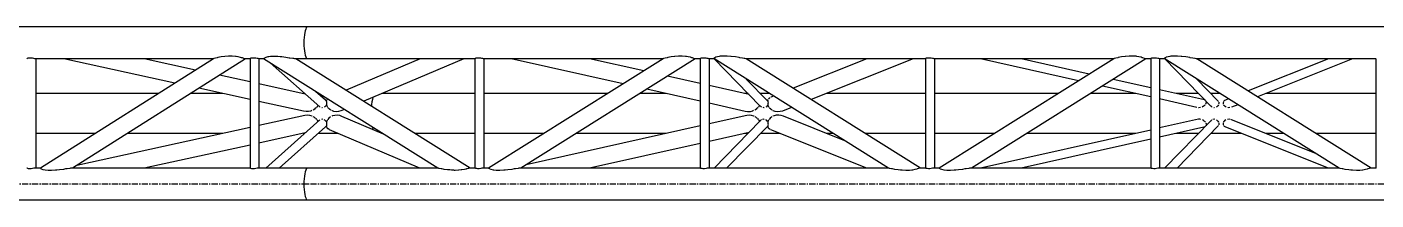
# Model space of a CAD drawing. Header units: millimetres. Extents: x 5143 to 30813, y 232 to 21408.
# Drawn here: x 7217 to 8935, y 12350 to 12571 of the extents above; entities that cross this region are included whole.
import ezdxf

# ---------------------------------------------------------------- set-up
doc = ezdxf.new("R2010")
doc.units = ezdxf.units.MM
doc.header["$LTSCALE"] = 0.25
doc.linetypes.add('CENTER', pattern=[50.8, 31.75, -6.35, 6.35, -6.35])
doc.linetypes.add('XKITLINE00', pattern=[0])

msp = doc.modelspace()

# ---------------------------------------------------------------- linework, layer by layer
at = {"color": 8, "linetype": 'XKITLINE00'}
for p, q in [((7574.6, 12570.6), (6252.7, 12570.6)), ((7570.3, 12557.2), (7570, 12553.8)), ((7570.6, 12560.4), (7570.3, 12557.2)), ((7571.1, 12563.3), (7570.6, 12560.4)), ((7571.6, 12565.8), (7571.1, 12563.3)), ((7572.3, 12567.9), (7571.6, 12565.8)), ((7572.3, 12567.9), (7571.6, 12565.8)), ((7573, 12569.4), (7572.3, 12567.9)), ((7573, 12569.4), (7572.3, 12567.9)), ((7573.8, 12570.3), (7573, 12569.4)), ((7573.8, 12570.3), (7573, 12569.4)), ((7574.6, 12570.6), (7573.8, 12570.3)), ((7574.6, 12570.6), (7573.8, 12570.3)), ((9008.6, 12570.6), (7574.6, 12570.6)), ((7570, 12553.8), (7570, 12550.3)), ((7570, 12550.3), (7570, 12546.7)), ((7570, 12546.7), (7570.3, 12543.3)), ((7570.3, 12543.3), (7570.6, 12540.1)), ((7570.6, 12540.1), (7571.1, 12537.2)), ((7571.1, 12537.2), (7571.6, 12534.7)), ((7217.6, 12530.3), (7217.3, 12530.1)), ((7217.8, 12530.3), (7217.6, 12530.3)), ((7218.4, 12530.6), (7217.8, 12530.3)), ((7219.6, 12530.8), (7218.4, 12530.6)), ((7221.2, 12530.9), (7219.6, 12530.8)), ((7223, 12530.9), (7221.2, 12530.9)), ((7224.7, 12530.7), (7223, 12530.9)), ((7226.3, 12530.3), (7224.7, 12530.7)), ((7226.4, 12530.3), (7226.3, 12530.3)), ((7227.6, 12530.1), (7226.4, 12530.3)), ((7228.4, 12530), (7227.6, 12530.1)), ((7454.7, 12530), (7228.3, 12530)), ((7228.5, 12530), (7228.4, 12529.9)), ((7228.4, 12529.9), (7228.4, 12530)), ((7228.7, 12530), (7228.7, 12390.6)), ((7454.8, 12530), (7234.6, 12390.6)), ((7405.8, 12499), (7264.5, 12530)), ((7495.5, 12530), (7275.4, 12390.6)), ((7432.1, 12515.7), (7366.8, 12530)), ((7455.3, 12530.3), (7454.8, 12530)), ((7455.5, 12530.3), (7455.3, 12530.3)), ((7457.4, 12530.9), (7455.5, 12530.3)), ((7459.6, 12531.3), (7457.4, 12530.9)), ((7460.6, 12531.6), (7459.6, 12531.3)), ((7464.8, 12532.3), (7460.6, 12531.6)), ((7469.2, 12532.9), (7464.8, 12532.3)), ((7469.3, 12532.9), (7469.2, 12532.9)), ((7474.2, 12533.3), (7469.3, 12532.9)), ((7478.8, 12533.4), (7474.2, 12533.3)), ((7482.9, 12533.1), (7478.8, 12533.4)), ((7483.8, 12532.9), (7482.9, 12533.1)), ((7486.5, 12532.5), (7483.8, 12532.9)), ((7489.4, 12531.8), (7486.5, 12532.5)), ((7490.6, 12531.3), (7489.4, 12531.8)), ((7491.7, 12531.1), (7490.6, 12531.3)), ((7493.5, 12530.4), (7491.7, 12531.1)), ((7493.6, 12530.3), (7493.5, 12530.4)), ((7494.8, 12530.1), (7493.6, 12530.3)), ((7495.1, 12529.9), (7494.8, 12530.1)), ((7501.4, 12530), (7495, 12530)), ((7495.4, 12530), (7495.1, 12529.9)), ((7501.7, 12530.3), (7501.4, 12530.1)), ((7501.4, 12530.1), (7501.4, 12390.5)), ((7502, 12530.3), (7501.7, 12530.3)), ((7502.5, 12530.6), (7502, 12530.3)), ((7503.8, 12530.8), (7502.5, 12530.6)), ((7505.4, 12530.9), (7503.8, 12530.8)), ((7507.1, 12530.9), (7505.4, 12530.9)), ((7508.9, 12530.7), (7507.1, 12530.9)), ((7510.5, 12530.3), (7508.9, 12530.7)), ((7511.8, 12530.2), (7510.5, 12530.3)), ((7510.5, 12530.3), (7510.5, 12530.3)), ((7512.6, 12530), (7511.8, 12530.2)), ((7518.9, 12530), (7512.5, 12530)), ((7512.7, 12530), (7512.6, 12529.9)), ((7512.6, 12529.9), (7512.6, 12530)), ((7512.8, 12530), (7512.8, 12390.6)), ((7519, 12530.2), (7518.7, 12530.1)), ((7740.7, 12390.5), (7518.7, 12530.1)), ((7520, 12531), (7519, 12530.5)), ((7519, 12530.5), (7519, 12530.2)), ((7521.6, 12531.8), (7520, 12531)), ((7524.2, 12532.3), (7521.6, 12531.8)), ((7525.3, 12532.4), (7524.2, 12532.3)), ((7527.5, 12532.8), (7525.3, 12532.4)), ((7590.1, 12468.6), (7527.2, 12524.8)), ((7531.7, 12533), (7527.5, 12532.8)), ((7536.7, 12532.8), (7531.7, 12533)), ((7539.6, 12532.4), (7536.7, 12532.8)), ((7542, 12532.3), (7539.6, 12532.4)), ((7547.1, 12531.7), (7542, 12532.3)), ((7551.3, 12531), (7547.1, 12531.7)), ((7552, 12530.9), (7551.3, 12531)), ((7555.8, 12530.4), (7552, 12530.9)), ((7557.2, 12530.2), (7555.8, 12530.4)), ((7558.4, 12530.1), (7557.2, 12530.2)), ((7559.8, 12529.9), (7558.4, 12530.1)), ((7574.6, 12530), (7559.4, 12530)), ((7559.8, 12529.9), (7559.8, 12530)), ((7559.8, 12529.9), (7559.8, 12529.9)), ((7781.6, 12390.6), (7559.9, 12530)), ((7571.6, 12534.7), (7572.3, 12532.7)), ((7571.6, 12534.7), (7572.3, 12532.7)), ((7572.3, 12532.7), (7573, 12531.2)), ((7572.3, 12532.7), (7573, 12531.2)), ((7573, 12531.2), (7573.8, 12530.3)), ((7573, 12531.2), (7573.8, 12530.3)), ((7574.6, 12530), (7573.8, 12530.3)), ((7574.6, 12530), (7573.8, 12530.3)), ((7787.6, 12530), (7574.6, 12530)), ((7717.9, 12530), (7623.7, 12489.9)), ((7773.4, 12530), (7646.1, 12475.8)), ((7787.9, 12530.3), (7787.6, 12530.1)), ((7787.6, 12530.1), (7787.6, 12390.5)), ((7788.3, 12530.3), (7787.9, 12530.3)), ((7788.7, 12530.6), (7788.3, 12530.3)), ((7790, 12530.8), (7788.7, 12530.6)), ((7791.6, 12531), (7790, 12530.8)), ((7793.3, 12530.9), (7791.6, 12531)), ((7795.1, 12530.7), (7793.3, 12530.9)), ((7796.7, 12530.4), (7795.1, 12530.7)), ((7796.8, 12530.3), (7796.7, 12530.4)), ((7798, 12530.2), (7796.8, 12530.3)), ((7798.8, 12530), (7798, 12530.2)), ((8027.3, 12530), (7798.8, 12530)), ((7798.9, 12530), (7798.8, 12529.9)), ((7798.8, 12529.9), (7798.8, 12530)), ((7799, 12530), (7799, 12390.6)), ((8027.3, 12530), (7805.2, 12390.6)), ((7976.3, 12498), (7833.8, 12530)), ((8068.3, 12530), (7846.2, 12390.6)), ((8002.6, 12514.5), (7933.7, 12530)), ((8027.9, 12530.3), (8027.3, 12530)), ((8028.2, 12530.3), (8027.9, 12530.3)), ((8030, 12530.9), (8028.2, 12530.3)), ((8032.4, 12531.3), (8030, 12530.9)), ((8033.1, 12531.5), (8032.4, 12531.3)), ((8037.4, 12532.3), (8033.1, 12531.5)), ((8042, 12532.9), (8037.4, 12532.3)), ((8042.3, 12532.9), (8042, 12532.9)), ((8047, 12533.4), (8042.3, 12532.9)), ((8051.6, 12533.5), (8047, 12533.4)), ((8055.8, 12533.1), (8051.6, 12533.5)), ((8056.9, 12532.9), (8055.8, 12533.1)), ((8059.4, 12532.6), (8056.9, 12532.9)), ((8062.3, 12531.9), (8059.4, 12532.6)), ((8063.7, 12531.3), (8062.3, 12531.9)), ((8064.6, 12531.1), (8063.7, 12531.3)), ((8066.4, 12530.5), (8064.6, 12531.1)), ((8066.6, 12530.3), (8066.4, 12530.5)), ((8067.7, 12530.1), (8066.6, 12530.3)), ((8068, 12529.9), (8067.7, 12530.1)), ((8074.4, 12530), (8067.9, 12530)), ((8068.3, 12530), (8068, 12529.9)), ((8074.7, 12530.3), (8074.4, 12530.1)), ((8074.4, 12530.1), (8074.4, 12390.5)), ((8075.1, 12530.3), (8074.7, 12530.3)), ((8075.5, 12530.6), (8075.1, 12530.3)), ((8076.8, 12530.8), (8075.5, 12530.6)), ((8078.4, 12531), (8076.8, 12530.8)), ((8080.1, 12530.9), (8078.4, 12531)), ((8081.9, 12530.7), (8080.1, 12530.9)), ((8083.5, 12530.4), (8081.9, 12530.7)), ((8083.6, 12530.3), (8083.5, 12530.4)), ((8084.8, 12530.2), (8083.6, 12530.3)), ((8085.6, 12530), (8084.8, 12530.2)), ((8092, 12530), (8085.6, 12530)), ((8085.7, 12530), (8085.6, 12529.9)), ((8085.6, 12529.9), (8085.6, 12530)), ((8085.8, 12530), (8085.8, 12390.6)), ((8092, 12530.3), (8091.7, 12530.2)), ((8314.2, 12390.5), (8091.7, 12530.2)), ((8092.8, 12531.2), (8091.9, 12530.6)), ((8091.9, 12530.6), (8092, 12530.3)), ((8092.3, 12529.8), (8150.9, 12469.7)), ((8093.3, 12531.3), (8092.8, 12531.2)), ((8094.3, 12532), (8093.3, 12531.3)), ((8096.7, 12532.7), (8094.3, 12532)), ((8098.6, 12532.9), (8096.7, 12532.7)), ((8099.9, 12533.2), (8098.6, 12532.9)), ((8104, 12533.5), (8099.9, 12533.2)), ((8108.8, 12533.4), (8104, 12533.5)), ((8113.3, 12532.9), (8108.8, 12533.4)), ((8114.1, 12532.9), (8113.3, 12532.9)), ((8119.3, 12532.3), (8114.1, 12532.9)), ((8124.2, 12531.5), (8119.3, 12532.3)), ((8124.8, 12531.3), (8124.2, 12531.5)), ((8128.2, 12530.8), (8124.8, 12531.3)), ((8130.5, 12530.3), (8128.2, 12530.8)), ((8131.3, 12530.3), (8130.5, 12530.3)), ((8132.9, 12530), (8131.3, 12530.3)), ((8361.2, 12530), (8132.9, 12530)), ((8133, 12529.9), (8132.9, 12530)), ((8132.9, 12530), (8133, 12529.9)), ((8355.1, 12390.6), (8133, 12530)), ((8286.8, 12530), (8192.9, 12492.4)), ((8345.6, 12530), (8215.8, 12478)), ((8361.5, 12530.3), (8361.2, 12530.1)), ((8361.2, 12530.1), (8361.2, 12390.5)), ((8361.9, 12530.3), (8361.5, 12530.3)), ((8362.3, 12530.6), (8361.9, 12530.3)), ((8363.6, 12530.8), (8362.3, 12530.6)), ((8365.2, 12531), (8363.6, 12530.8)), ((8366.9, 12530.9), (8365.2, 12531)), ((8368.7, 12530.7), (8366.9, 12530.9)), ((8370.3, 12530.4), (8368.7, 12530.7)), ((8370.4, 12530.3), (8370.3, 12530.4)), ((8371.5, 12530.2), (8370.4, 12530.3)), ((8372.4, 12530), (8371.5, 12530.2)), ((8600.9, 12530), (8372.4, 12530)), ((8372.5, 12530), (8372.4, 12529.9)), ((8372.4, 12529.9), (8372.4, 12530)), ((8372.6, 12530), (8372.6, 12390.6)), ((8600.9, 12530), (8378.8, 12390.6)), ((8641.9, 12530), (8419.8, 12390.6)), ((8556.2, 12502), (8431.5, 12530)), ((8569.8, 12510.5), (8483.1, 12530)), ((8601.5, 12530.3), (8600.9, 12530)), ((8601.8, 12530.3), (8601.5, 12530.3)), ((8603.6, 12530.9), (8601.8, 12530.3)), ((8606, 12531.3), (8603.6, 12530.9)), ((8606.8, 12531.5), (8606, 12531.3)), ((8611, 12532.3), (8606.8, 12531.5)), ((8615.6, 12532.9), (8611, 12532.3)), ((8615.9, 12532.9), (8615.6, 12532.9)), ((8620.6, 12533.4), (8615.9, 12532.9)), ((8625.3, 12533.5), (8620.6, 12533.4)), ((8629.4, 12533.2), (8625.3, 12533.5)), ((8630.5, 12532.9), (8629.4, 12533.2)), ((8633, 12532.6), (8630.5, 12532.9)), ((8636, 12531.9), (8633, 12532.6)), ((8637.3, 12531.3), (8636, 12531.9)), ((8638.2, 12531.1), (8637.3, 12531.3)), ((8640, 12530.5), (8638.2, 12531.1)), ((8640.2, 12530.3), (8640, 12530.5)), ((8641.3, 12530.1), (8640.2, 12530.3)), ((8641.6, 12529.9), (8641.3, 12530.1)), ((8648, 12530), (8641.5, 12530)), ((8641.9, 12530), (8641.6, 12529.9)), ((8648.3, 12530.3), (8648, 12530.1)), ((8648, 12530.1), (8648, 12390.5)), ((8648.7, 12530.3), (8648.3, 12530.3)), ((8649.1, 12530.6), (8648.7, 12530.3)), ((8650.4, 12530.8), (8649.1, 12530.6)), ((8652, 12531), (8650.4, 12530.8)), ((8653.7, 12530.9), (8652, 12531)), ((8655.5, 12530.7), (8653.7, 12530.9)), ((8657.1, 12530.4), (8655.5, 12530.7)), ((8657.2, 12530.3), (8657.1, 12530.4)), ((8658.3, 12530.2), (8657.2, 12530.3)), ((8659.2, 12530), (8658.3, 12530.2)), ((8665.5, 12530), (8659.2, 12530)), ((8659.3, 12530), (8659.2, 12529.9)), ((8659.2, 12529.9), (8659.2, 12530)), ((8659.4, 12530), (8659.4, 12390.6)), ((8665.6, 12530.3), (8665.3, 12530.2)), ((8887.8, 12390.5), (8665.3, 12530.2)), ((8666.4, 12531.2), (8665.5, 12530.6)), ((8665.5, 12530.6), (8665.6, 12530.3)), ((8665.9, 12529.8), (8724.5, 12469.7)), ((8666.9, 12531.4), (8666.4, 12531.2)), ((8667.9, 12532), (8666.9, 12531.4)), ((8670.3, 12532.7), (8667.9, 12532)), ((8672.2, 12533), (8670.3, 12532.7)), ((8673.5, 12533.2), (8672.2, 12533)), ((8677.5, 12533.5), (8673.5, 12533.2)), ((8682.3, 12533.4), (8677.5, 12533.5)), ((8686.9, 12533), (8682.3, 12533.4)), ((8687.6, 12532.9), (8686.9, 12533)), ((8692.8, 12532.3), (8687.6, 12532.9)), ((8697.8, 12531.5), (8692.8, 12532.3)), ((8698.3, 12531.4), (8697.8, 12531.5)), ((8701.8, 12530.8), (8698.3, 12531.4)), ((8704.1, 12530.3), (8701.8, 12530.8)), ((8704.8, 12530.3), (8704.1, 12530.3)), ((8706.4, 12530), (8704.8, 12530.3)), ((8706.6, 12529.9), (8706.4, 12530)), ((8934.8, 12530), (8706.5, 12530)), ((8706.5, 12530), (8706.6, 12529.9)), ((8928.7, 12390.6), (8706.6, 12530)), ((8874.5, 12530), (8772, 12489)), ((8905.1, 12530), (8783.9, 12481.5)), ((8935.1, 12530.3), (8934.8, 12530.1)), ((8934.8, 12530.1), (8934.8, 12390.5)), ((7501.4, 12500.5), (7462.4, 12509)), ((8074.4, 12498.4), (8032.9, 12507.7)), ((8133.1, 12504.1), (8160.4, 12476.2)), ((8648, 12492.9), (8600.1, 12503.7)), ((8706.7, 12504.1), (8734.1, 12476.1)), ((7384.8, 12485.7), (7228.7, 12485.7)), ((7466.7, 12485.7), (7425.6, 12485.7)), ((7501.4, 12478.1), (7436.1, 12492.4)), ((7571.6, 12485.1), (7512.8, 12498)), ((7571, 12485.7), (7569, 12485.7)), ((7597.5, 12477.2), (7584.8, 12488.5)), ((7589.4, 12485.7), (7588, 12485.7)), ((7787.6, 12485.7), (7669.4, 12485.7)), ((7956.7, 12485.7), (7799, 12485.7)), ((8031.1, 12485.7), (7997.7, 12485.7)), ((8074.4, 12475.9), (8006.5, 12491.2)), ((8136.7, 12484.4), (8085.8, 12495.8)), ((8135.4, 12485.7), (8131, 12485.7)), ((8162.5, 12485.7), (8151.2, 12485.7)), ((8361.2, 12485.7), (8234.9, 12485.7)), ((8530.3, 12485.7), (8372.6, 12485.7)), ((8628.8, 12485.7), (8571.3, 12485.7)), ((8648, 12481.4), (8586.5, 12495.2)), ((8716.6, 12477.6), (8659.4, 12490.4)), ((8709, 12485.7), (8680.4, 12485.7)), ((8736.1, 12485.7), (8724.8, 12485.7)), ((8934.8, 12485.7), (8794.4, 12485.7)), ((7569.6, 12463.1), (7512.8, 12475.6)), ((7587.6, 12470), (7586.5, 12468.5)), ((7588, 12470.5), (7587.6, 12470)), ((7587.6, 12470), (7587.6, 12470)), ((7590.4, 12468.4), (7590.1, 12468.6)), ((7596.6, 12468.8), (7595.9, 12468.4)), ((7597.8, 12470), (7596.6, 12468.8)), ((7597.5, 12477.2), (7597.9, 12476.8)), ((7597.9, 12470.1), (7597.8, 12470)), ((7597.9, 12476.8), (7598.5, 12476.2)), ((7598.6, 12471.3), (7597.9, 12470.1)), ((7598.8, 12476.8), (7598.5, 12476.2)), ((7598.5, 12476.2), (7598.7, 12475.4)), ((7598.7, 12471.7), (7598.6, 12471.3)), ((7598.6, 12471.3), (7599.2, 12470)), ((7598.7, 12475.4), (7598.9, 12475)), ((7598.9, 12473.3), (7598.7, 12471.7)), ((7599, 12477.6), (7598.8, 12476.8)), ((7598.9, 12475), (7598.9, 12473.5)), ((7598.9, 12473.5), (7598.9, 12473.3)), ((7599.2, 12478), (7599, 12477.6)), ((7599.2, 12470), (7599.6, 12469.1)), ((7600, 12479), (7599.6, 12478.5)), ((7599.6, 12469.1), (7600, 12468.5)), ((7656.1, 12471.8), (7655.9, 12469.6)), ((7656.1, 12471.8), (7655.9, 12469.6)), ((7656.6, 12475.2), (7656.1, 12471.8)), ((7656.6, 12475.2), (7656.1, 12471.8)), ((7657.2, 12478.2), (7656.6, 12475.2)), ((7657.2, 12478.2), (7656.6, 12475.2)), ((7657.9, 12480.8), (7657.2, 12478.2)), ((7657.9, 12480.8), (7657.2, 12478.2)), ((8131.9, 12463), (8085.8, 12473.4)), ((8149.7, 12470), (8148.6, 12468.4)), ((8150.1, 12470.6), (8149.7, 12470)), ((8150.9, 12469.9), (8150.9, 12469.7)), ((8152.1, 12468.6), (8150.9, 12469.7)), ((8152.4, 12468.4), (8152.1, 12468.6)), ((8158.7, 12468.8), (8157.9, 12468.4)), ((8159.8, 12470), (8158.7, 12468.8)), ((8159.9, 12470.1), (8159.8, 12470)), ((8160.4, 12470.9), (8159.9, 12470.1)), ((8160.4, 12476.8), (8160.3, 12476.3)), ((8160.6, 12477.5), (8160.4, 12476.8)), ((8160.4, 12476.2), (8160.6, 12475.5)), ((8160.7, 12471.7), (8160.4, 12470.9)), ((8160.5, 12471), (8161, 12470)), ((8160.9, 12478), (8160.6, 12477.5)), ((8160.6, 12475.5), (8160.8, 12475.1)), ((8160.8, 12473.3), (8160.7, 12471.7)), ((8160.8, 12475.1), (8160.9, 12473.6)), ((8160.9, 12473.6), (8160.8, 12473.3)), ((8161, 12470), (8161.4, 12469)), ((8161.8, 12479.2), (8161.3, 12478.5)), ((8161.4, 12469), (8161.8, 12468.4)), ((8162.3, 12479.6), (8161.8, 12479.2)), ((8163.4, 12480.5), (8162.3, 12479.6)), ((8163.6, 12480.6), (8163.4, 12480.5)), ((8165.6, 12481.5), (8164.5, 12481)), ((8167.8, 12482.4), (8165.6, 12481.5)), ((8706.9, 12468.1), (8659.4, 12478.8)), ((8715.4, 12469.5), (8713.5, 12468.4)), ((8715.9, 12470), (8715.4, 12469.5)), ((8717, 12470.9), (8715.9, 12470)), ((8717.6, 12476.9), (8716.6, 12477.6)), ((8717.4, 12471.5), (8717, 12470.9)), ((8718.1, 12472.5), (8717.8, 12472.1)), ((8718, 12476.5), (8718.6, 12475.6)), ((8718.3, 12473.5), (8718.1, 12472.5)), ((8718.6, 12474.1), (8718.3, 12473.5)), ((8718.6, 12475.6), (8718.6, 12475.5)), ((8718.6, 12474.9), (8718.6, 12474.1)), ((8724.5, 12469.9), (8724.5, 12469.7)), ((8725.7, 12468.6), (8724.5, 12469.7)), ((8726, 12468.4), (8725.7, 12468.6)), ((8732.2, 12468.9), (8731.5, 12468.4)), ((8733.4, 12470), (8732.2, 12468.9)), ((8733.5, 12470.1), (8733.4, 12470)), ((8734.3, 12471.5), (8733.5, 12470.1)), ((8734.1, 12476.1), (8734.4, 12475.5)), ((8734.8, 12473.2), (8734.5, 12472.1)), ((8734.7, 12474.9), (8734.7, 12474.8)), ((8734.7, 12474.8), (8734.8, 12473.5)), ((8734.8, 12473.5), (8734.8, 12473.2)), ((8740.5, 12474.9), (8740.2, 12473.8)), ((8740.2, 12473.8), (8740.3, 12473.5)), ((8740.3, 12473.5), (8740.4, 12472.1)), ((8740.4, 12472.1), (8740.4, 12472.1)), ((8741.6, 12476.5), (8740.7, 12475.5)), ((8740.8, 12471.5), (8741.3, 12470.6)), ((8742, 12470), (8741.3, 12470.6)), ((8742, 12476.8), (8741.6, 12476.5)), ((8743.1, 12477.4), (8742, 12476.8)), ((8742, 12470), (8742.6, 12469.2)), ((8744.1, 12468.4), (8742.6, 12469.2)), ((8746.9, 12478.9), (8743.1, 12477.4)), ((8758.8, 12471.4), (8751, 12468.3)), ((7571.4, 12457.8), (7512.8, 12445)), ((7590.2, 12452), (7521.4, 12390.6)), ((7572.7, 12462.7), (7569.6, 12463.1)), ((7574.5, 12458), (7571.4, 12457.8)), ((7575.8, 12462.7), (7572.7, 12462.7)), ((7577.6, 12457.7), (7574.5, 12458)), ((7578.8, 12463.3), (7575.8, 12462.7)), ((7580.5, 12456.8), (7577.6, 12457.7)), ((7580.2, 12463.9), (7578.8, 12463.3)), ((7580.7, 12456.7), (7580.5, 12456.8)), ((7583.9, 12466), (7581.8, 12464.6)), ((7583, 12455.4), (7582, 12456)), ((7584.3, 12454.4), (7583, 12455.4)), ((7584.1, 12466.2), (7583.9, 12466)), ((7585.9, 12467.8), (7584.1, 12466.2)), ((7585.2, 12453.7), (7584.3, 12454.4)), ((7585.2, 12453.7), (7586.1, 12452.8)), ((7586.7, 12452.1), (7587.1, 12451.7)), ((7587.1, 12451.7), (7587.7, 12450.6)), ((7590.4, 12452.1), (7590.2, 12452)), ((7593.4, 12452.9), (7592.4, 12452.8)), ((7593.3, 12467.7), (7592.7, 12467.8)), ((7593.7, 12467.8), (7593.3, 12467.7)), ((7594, 12452.8), (7593.4, 12452.9)), ((7596.7, 12451.8), (7596, 12452.1)), ((7597.8, 12450.6), (7596.7, 12451.8)), ((7599.9, 12452.1), (7599.1, 12450.6)), ((7601.8, 12454.4), (7600.3, 12452.8)), ((7600.5, 12467.8), (7601.1, 12467.1)), ((7602, 12466.2), (7601.1, 12467.1)), ((7601.9, 12454.5), (7601.8, 12454.4)), ((7603.9, 12456), (7601.9, 12454.5)), ((7603, 12465.3), (7602, 12466.2)), ((7604.2, 12464.6), (7603, 12465.3)), ((7608.1, 12463), (7605.4, 12463.9)), ((7606.6, 12457.2), (7605.4, 12456.7)), ((7609.5, 12457.9), (7606.6, 12457.2)), ((7611.1, 12462.6), (7608.1, 12463)), ((7612.5, 12458), (7609.5, 12457.9)), ((7614.2, 12462.8), (7611.1, 12462.6)), ((7615.6, 12457.6), (7612.5, 12458)), ((7617.2, 12463.5), (7614.2, 12462.8)), ((7618.5, 12456.6), (7615.6, 12457.6)), ((7621.7, 12465.4), (7617.2, 12463.5)), ((7671.3, 12434.1), (7618.5, 12456.6)), ((8133.7, 12457.9), (8085.8, 12447.1)), ((8134.9, 12462.6), (8131.9, 12463)), ((8136.8, 12458.1), (8133.7, 12457.9)), ((8138, 12462.6), (8134.9, 12462.6)), ((8139.8, 12457.7), (8136.8, 12458.1)), ((8141, 12463.2), (8138, 12462.6)), ((8142.7, 12456.8), (8139.8, 12457.7)), ((8142.5, 12463.9), (8141, 12463.2)), ((8143, 12456.7), (8142.7, 12456.8)), ((8146, 12465.9), (8144.1, 12464.6)), ((8145.2, 12455.5), (8144.3, 12456)), ((8146.4, 12454.5), (8145.2, 12455.5)), ((8146.2, 12466.1), (8146, 12465.9)), ((8148.1, 12467.8), (8146.2, 12466.1)), ((8147.4, 12453.7), (8146.4, 12454.5)), ((8147.4, 12453.7), (8148.2, 12452.8)), ((8148.8, 12452.1), (8149.2, 12451.7)), ((8149.2, 12451.7), (8149.8, 12450.7)), ((8152.2, 12452), (8151, 12450.9)), ((8152.4, 12452.1), (8152.2, 12452)), ((8155.4, 12452.9), (8153.7, 12452.7)), ((8155.4, 12467.7), (8154.7, 12467.8)), ((8155.8, 12467.8), (8155.4, 12467.7)), ((8156.1, 12452.8), (8155.4, 12452.9)), ((8158.7, 12451.8), (8158.1, 12452.1)), ((8159.8, 12450.7), (8158.7, 12451.8)), ((8161.6, 12452.1), (8160.9, 12450.7)), ((8163.7, 12454.5), (8162.1, 12452.8)), ((8162.3, 12467.8), (8162.9, 12467)), ((8163.9, 12466.2), (8162.9, 12467)), ((8165.7, 12456), (8163.7, 12454.5)), ((8163.7, 12454.5), (8163.7, 12454.5)), ((8164.9, 12465.2), (8163.9, 12466.2)), ((8166, 12464.6), (8164.9, 12465.2)), ((8168.5, 12457.3), (8167.1, 12456.7)), ((8167.3, 12463.8), (8167.2, 12463.9)), ((8170, 12462.9), (8167.3, 12463.8)), ((8171.4, 12458), (8168.5, 12457.3)), ((8173.1, 12462.5), (8170, 12462.9)), ((8174.4, 12458.1), (8171.4, 12458)), ((8176.2, 12462.7), (8173.1, 12462.5)), ((8177.5, 12457.6), (8174.4, 12458.1)), ((8179.2, 12463.4), (8176.2, 12462.7)), ((8180.4, 12456.7), (8177.5, 12457.6)), ((8190.7, 12468), (8179.2, 12463.4)), ((8258.5, 12425.5), (8180.4, 12456.7)), ((8708.8, 12452.9), (8659.4, 12441.8)), ((8709.1, 12467.7), (8708.8, 12467.8)), ((8711.1, 12452.9), (8708.8, 12452.9)), ((8711.4, 12467.8), (8709.1, 12467.7)), ((8711.5, 12452.8), (8711.1, 12452.9)), ((8715.2, 12451.4), (8713.8, 12452.1)), ((8716.1, 12450.7), (8715.2, 12451.4)), ((8725.8, 12452), (8724.6, 12450.9)), ((8726, 12452.1), (8725.8, 12452)), ((8729, 12452.9), (8727.3, 12452.7)), ((8728.9, 12467.7), (8728.3, 12467.8)), ((8729.3, 12467.8), (8728.9, 12467.7)), ((8729.7, 12452.8), (8729, 12452.9)), ((8732.3, 12451.8), (8731.7, 12452.1)), ((8733.4, 12450.7), (8732.3, 12451.8)), ((8742.1, 12451), (8741.8, 12450.7)), ((8743.8, 12452.1), (8742.1, 12451)), ((8748.1, 12452.9), (8745.8, 12452.8)), ((8746.6, 12467.7), (8746.5, 12467.8)), ((8748.9, 12467.8), (8746.6, 12467.7)), ((8748.8, 12452.8), (8748.1, 12452.9)), ((8748.9, 12467.8), (8748.9, 12467.8)), ((8857, 12409.8), (8750.2, 12452.5)), ((7304.6, 12434.9), (7228.7, 12434.9)), ((7501.4, 12442.5), (7281.1, 12394.2)), ((7466.8, 12434.9), (7345.4, 12434.9)), ((7571.7, 12435.5), (7512.8, 12422.6)), ((7597.6, 12443.4), (7538.4, 12390.6)), ((7571, 12434.9), (7568.9, 12434.9)), ((7587.7, 12450.6), (7588.1, 12450.1)), ((7613.6, 12434.9), (7588, 12434.9)), ((7598, 12443.8), (7597.6, 12443.4)), ((7598, 12450.5), (7597.8, 12450.6)), ((7598, 12450.5), (7598.6, 12449.5)), ((7598.4, 12444.3), (7598, 12443.8)), ((7598.6, 12444.4), (7598.4, 12444.3)), ((7598.4, 12444.3), (7598.5, 12443.9)), ((7598.5, 12443.9), (7598.6, 12443.8)), ((7598.9, 12450.4), (7598.6, 12449.4)), ((7598.6, 12449.5), (7598.7, 12448.9)), ((7598.7, 12445.1), (7598.6, 12444.4)), ((7598.6, 12443.8), (7599.2, 12442.6)), ((7598.7, 12448.9), (7598.8, 12448)), ((7598.9, 12445.5), (7598.7, 12445.1)), ((7598.8, 12447.9), (7598.9, 12447.3)), ((7599.1, 12450.6), (7598.9, 12450.4)), ((7598.9, 12447.3), (7598.9, 12447.1)), ((7598.9, 12447.1), (7598.9, 12445.7)), ((7598.9, 12445.6), (7598.9, 12445.5)), ((7599.4, 12442.1), (7600.6, 12441)), ((7600.6, 12441), (7600.9, 12440.6)), ((7602, 12440), (7600.9, 12440.6)), ((7602.8, 12439.5), (7602.7, 12439.5)), ((7717.7, 12390.6), (7602.8, 12439.5)), ((7657, 12443.1), (7657.2, 12442.3)), ((7657, 12443.1), (7657.2, 12442.3)), ((7657.2, 12442.3), (7657.8, 12439.9)), ((7657.2, 12442.3), (7657.8, 12439.9)), ((7670.1, 12434.9), (7669.6, 12434.9)), ((7787.6, 12434.9), (7711.1, 12434.9)), ((7875.7, 12434.9), (7799, 12434.9)), ((8074.4, 12444.6), (7853, 12394.9)), ((8031.2, 12434.9), (7916.8, 12434.9)), ((8136.7, 12436.2), (8085.8, 12424.8)), ((8151, 12450.9), (8092.1, 12390.6)), ((8160.4, 12444.3), (8107.9, 12390.6)), ((8135.4, 12434.9), (8130.8, 12434.9)), ((8149.8, 12450.7), (8150.3, 12450)), ((8151, 12450.9), (8150.9, 12450.7)), ((8176, 12434.9), (8151.2, 12434.9)), ((8160, 12450.5), (8159.8, 12450.7)), ((8160, 12450.5), (8160.4, 12449.9)), ((8160.2, 12444.1), (8160.2, 12444)), ((8160.2, 12444), (8160.3, 12443.9)), ((8160.3, 12443.9), (8160.9, 12442.6)), ((8160.4, 12449.9), (8160.7, 12448.8)), ((8160.7, 12445.1), (8160.4, 12444.3)), ((8160.7, 12450.5), (8160.5, 12449.7)), ((8160.9, 12450.7), (8160.7, 12450.5)), ((8160.7, 12448.8), (8160.8, 12448.1)), ((8160.8, 12445.5), (8160.7, 12445.1)), ((8160.8, 12447.9), (8160.8, 12447.2)), ((8160.8, 12447.2), (8160.9, 12447)), ((8160.9, 12447), (8160.8, 12445.7)), ((8160.8, 12445.6), (8160.8, 12445.5)), ((8161.1, 12442.1), (8162.2, 12441)), ((8162.2, 12441), (8162.5, 12440.7)), ((8163.6, 12440), (8162.5, 12440.7)), ((8164.3, 12439.5), (8164.3, 12439.6)), ((8286.7, 12390.6), (8164.3, 12439.5)), ((8243.5, 12434.9), (8235, 12434.9)), ((8361.2, 12434.9), (8284.5, 12434.9)), ((8449.3, 12434.9), (8372.6, 12434.9)), ((8648, 12439.2), (8431.5, 12390.6)), ((8628.7, 12434.9), (8490.4, 12434.9)), ((8715.5, 12442.7), (8659.4, 12430.1)), ((8724.6, 12450.9), (8665.7, 12390.6)), ((8709, 12434.9), (8680.5, 12434.9)), ((8734.1, 12444.5), (8681.5, 12390.6)), ((8717.2, 12443.2), (8715.5, 12442.7)), ((8716.9, 12450.1), (8716.1, 12450.7)), ((8716.9, 12450.1), (8717.7, 12449.1)), ((8718.1, 12448.5), (8718.6, 12447.1)), ((8718.7, 12445.1), (8718.5, 12444.6)), ((8718.6, 12447.1), (8718.7, 12446.9)), ((8718.7, 12446.9), (8718.9, 12445.7)), ((8724.6, 12450.9), (8724.5, 12450.7)), ((8763.8, 12434.9), (8724.8, 12434.9)), ((8733.6, 12450.5), (8733.4, 12450.7)), ((8733.6, 12450.5), (8734.4, 12449.1)), ((8734.4, 12445.1), (8734.1, 12444.5)), ((8734.6, 12448.5), (8734.9, 12447.4)), ((8734.8, 12445.8), (8734.7, 12445.7)), ((8734.9, 12447.4), (8734.8, 12447.1)), ((8734.8, 12447.1), (8734.8, 12445.8)), ((8740.3, 12448.5), (8740.1, 12448)), ((8740.1, 12448), (8740.2, 12447.1)), ((8740.2, 12447.1), (8740.1, 12446.4)), ((8740.1, 12446.4), (8740.4, 12445.7)), ((8740.8, 12449.6), (8740.6, 12449.1)), ((8740.6, 12445.1), (8740.6, 12445)), ((8741.8, 12443.9), (8740.6, 12445)), ((8741.8, 12450.7), (8740.8, 12449.6)), ((8741.8, 12443.9), (8741.8, 12443.8)), ((8743.5, 12443), (8741.8, 12443.8)), ((8874.5, 12390.6), (8743.5, 12443)), ((8817.1, 12434.9), (8794.4, 12434.9)), ((8934.8, 12434.9), (8858.1, 12434.9)), ((7501.4, 12420.1), (7366.7, 12390.6)), ((8074.4, 12422.2), (7933.5, 12390.6)), ((8648, 12427.6), (8483.2, 12390.6)), ((7217.6, 12390.4), (7217.3, 12390.5)), ((7217.8, 12390.4), (7217.6, 12390.4)), ((7218.4, 12390.2), (7217.8, 12390.4)), ((7219.6, 12389.9), (7218.4, 12390.2)), ((7221.2, 12389.9), (7219.6, 12389.9)), ((7223, 12389.9), (7221.2, 12389.9)), ((7224.7, 12390.1), (7223, 12389.9)), ((7226.3, 12390.4), (7224.7, 12390.1)), ((7227.6, 12390.5), (7226.3, 12390.4)), ((7228.4, 12390.6), (7227.6, 12390.5)), ((7234.6, 12390.6), (7228.2, 12390.6)), ((7228.5, 12390.6), (7228.4, 12390.6)), ((7228.4, 12390.6), (7228.4, 12390.6)), ((7234.6, 12390.6), (7234.5, 12390.4)), ((7234.6, 12390.4), (7234.5, 12390.4)), ((7234.6, 12390.4), (7234.9, 12389.9)), ((7235.9, 12389.6), (7234.9, 12389.9)), ((7235.9, 12389.6), (7236.1, 12389.3)), ((7237.9, 12388.6), (7236.1, 12389.3)), ((7240.7, 12388.1), (7237.9, 12388.6)), ((7240.8, 12388.1), (7240.7, 12388.1)), ((7244.3, 12387.7), (7240.8, 12388.1)), ((7248.7, 12387.6), (7244.3, 12387.7)), ((7253.8, 12387.9), (7248.7, 12387.6)), ((7255.3, 12388.1), (7253.8, 12387.9)), ((7259, 12388.4), (7255.3, 12388.1)), ((7264.1, 12389.1), (7259, 12388.4)), ((7266.7, 12389.6), (7264.1, 12389.1)), ((7268.6, 12389.8), (7266.7, 12389.6)), ((7272.2, 12390.3), (7268.6, 12389.8)), ((7272.7, 12390.4), (7272.2, 12390.3)), ((7274.4, 12390.5), (7272.7, 12390.4)), ((7275.2, 12390.6), (7274.4, 12390.5)), ((7501.4, 12390.6), (7274.9, 12390.6)), ((7275.3, 12390.6), (7275.2, 12390.6)), ((7501.7, 12390.4), (7501.4, 12390.5)), ((7502, 12390.4), (7501.7, 12390.4)), ((7502.5, 12390.2), (7502, 12390.4)), ((7503.8, 12389.9), (7502.5, 12390.2)), ((7505.4, 12389.9), (7503.8, 12389.9)), ((7507.1, 12389.9), (7505.4, 12389.9)), ((7508.9, 12390.1), (7507.1, 12389.9)), ((7510.5, 12390.4), (7508.9, 12390.1)), ((7511.8, 12390.5), (7510.5, 12390.4)), ((7512.6, 12390.6), (7511.8, 12390.5)), ((7574.7, 12390.6), (7512.4, 12390.6)), ((7512.7, 12390.6), (7512.6, 12390.6)), ((7512.6, 12390.6), (7512.6, 12390.6)), ((7571.1, 12383.3), (7570.6, 12380.4)), ((7571.6, 12385.8), (7571.1, 12383.3)), ((7572.3, 12387.9), (7571.6, 12385.8)), ((7572.3, 12387.9), (7571.6, 12385.8)), ((7573, 12389.4), (7572.3, 12387.9)), ((7573, 12389.4), (7572.3, 12387.9)), ((7573.8, 12390.3), (7573, 12389.4)), ((7573.8, 12390.3), (7573, 12389.4)), ((7574.7, 12390.6), (7573.8, 12390.3)), ((7574.7, 12390.6), (7573.8, 12390.3)), ((7740.6, 12390.6), (7574.7, 12390.6)), ((7741.4, 12390.4), (7740.7, 12390.5)), ((7741.9, 12390.3), (7741.4, 12390.4)), ((7742, 12390.3), (7741.9, 12390.3)), ((7744.6, 12389.8), (7742, 12390.3)), ((7745.7, 12389.6), (7744.6, 12389.8)), ((7747.2, 12389.4), (7745.7, 12389.6)), ((7748.4, 12389.1), (7747.3, 12389.3)), ((7752.9, 12388.5), (7748.4, 12389.1)), ((7755.8, 12388.3), (7752.9, 12388.5)), ((7757.7, 12388), (7755.8, 12388.3)), ((7760.7, 12387.9), (7757.7, 12388)), ((7762.6, 12387.8), (7761.4, 12387.8)), ((7766.9, 12387.9), (7762.6, 12387.8)), ((7770.4, 12388.3), (7767.1, 12387.9)), ((7770.9, 12388.3), (7770.4, 12388.3)), ((7774.3, 12388.8), (7770.9, 12388.3)), ((7776.2, 12389.3), (7774.3, 12388.8)), ((7776.8, 12389.5), (7776.3, 12389.4)), ((7777.1, 12389.6), (7776.8, 12389.5)), ((7779, 12390), (7777.1, 12389.6)), ((7779.5, 12390.3), (7779, 12390)), ((7780, 12390.4), (7779.6, 12390.3)), ((7780.4, 12390.5), (7780, 12390.4)), ((7781.3, 12390.6), (7780.4, 12390.5)), ((7787.6, 12390.6), (7781.3, 12390.6)), ((7781.5, 12390.6), (7781.4, 12390.6)), ((7781.4, 12390.6), (7781.4, 12390.6)), ((7787.9, 12390.4), (7787.6, 12390.5)), ((7788.3, 12390.4), (7787.9, 12390.4)), ((7788.7, 12390.2), (7788.3, 12390.4)), ((7790, 12390), (7788.7, 12390.2)), ((7791.6, 12389.9), (7790, 12390)), ((7793.3, 12389.9), (7791.6, 12389.9)), ((7795.1, 12390.1), (7793.3, 12389.9)), ((7796.7, 12390.4), (7795.1, 12390.1)), ((7796.8, 12390.4), (7796.7, 12390.4)), ((7798, 12390.5), (7796.8, 12390.4)), ((7798.8, 12390.6), (7798, 12390.5)), ((7805.1, 12390.6), (7798.7, 12390.6)), ((7798.9, 12390.6), (7798.8, 12390.6)), ((7798.8, 12390.6), (7798.8, 12390.6)), ((7805.2, 12390.6), (7805.1, 12390.4)), ((7805.2, 12390.4), (7805.1, 12390.4)), ((7805.2, 12390.4), (7805.5, 12390)), ((7806.6, 12389.6), (7805.5, 12390)), ((7806.6, 12389.6), (7806.7, 12389.4)), ((7808.6, 12388.7), (7806.7, 12389.4)), ((7811.4, 12388.2), (7808.6, 12388.7)), ((7811.6, 12388.2), (7811.4, 12388.2)), ((7814.9, 12387.7), (7811.6, 12388.2)), ((7819.3, 12387.6), (7814.9, 12387.7)), ((7824.4, 12387.9), (7819.3, 12387.6)), ((7826.3, 12388.2), (7824.4, 12387.9)), ((7829.7, 12388.4), (7826.3, 12388.2)), ((7834.8, 12389.1), (7829.7, 12388.4)), ((7837.8, 12389.6), (7834.8, 12389.1)), ((7839.3, 12389.7), (7837.8, 12389.6)), ((7842.9, 12390.3), (7839.3, 12389.7)), ((7843.6, 12390.4), (7842.9, 12390.3)), ((7845.2, 12390.5), (7843.6, 12390.4)), ((7846, 12390.6), (7845.2, 12390.5)), ((8074.4, 12390.6), (7845.7, 12390.6)), ((7846.1, 12390.6), (7846, 12390.6)), ((8074.7, 12390.4), (8074.4, 12390.5)), ((8075.1, 12390.4), (8074.7, 12390.4)), ((8075.5, 12390.2), (8075.1, 12390.4)), ((8076.8, 12390), (8075.5, 12390.2)), ((8078.4, 12389.9), (8076.8, 12390)), ((8080.1, 12389.9), (8078.4, 12389.9)), ((8081.9, 12390.1), (8080.1, 12389.9)), ((8083.5, 12390.4), (8081.9, 12390.1)), ((8083.6, 12390.4), (8083.5, 12390.4)), ((8084.8, 12390.5), (8083.6, 12390.4)), ((8085.6, 12390.6), (8084.8, 12390.5)), ((8314.1, 12390.6), (8085.5, 12390.6)), ((8085.7, 12390.6), (8085.6, 12390.6)), ((8085.6, 12390.6), (8085.6, 12390.6)), ((8314.9, 12390.4), (8314.2, 12390.5)), ((8315.5, 12390.2), (8314.9, 12390.4)), ((8318.2, 12389.7), (8315.5, 12390.2)), ((8319.2, 12389.6), (8318.2, 12389.7)), ((8322.1, 12389), (8319.2, 12389.6)), ((8326.6, 12388.4), (8322.1, 12389)), ((8329.3, 12388.2), (8326.6, 12388.4)), ((8331.5, 12387.9), (8329.3, 12388.2)), ((8336.4, 12387.6), (8331.5, 12387.9)), ((8340.8, 12387.8), (8336.4, 12387.6)), ((8343.9, 12388.2), (8340.8, 12387.8)), ((8344.6, 12388.2), (8343.9, 12388.2)), ((8347.9, 12388.7), (8344.6, 12388.2)), ((8350.5, 12389.5), (8347.9, 12388.7)), ((8350.6, 12389.6), (8350.5, 12389.5)), ((8352.6, 12390), (8350.6, 12389.6)), ((8353.5, 12390.4), (8352.6, 12390)), ((8354, 12390.4), (8353.5, 12390.4)), ((8355, 12390.6), (8354, 12390.4)), ((8361.2, 12390.6), (8354.9, 12390.6)), ((8355, 12390.6), (8354.9, 12390.6)), ((8354.9, 12390.6), (8355, 12390.6)), ((8361.5, 12390.4), (8361.2, 12390.5)), ((8361.9, 12390.4), (8361.5, 12390.4)), ((8362.3, 12390.2), (8361.9, 12390.4)), ((8363.6, 12390), (8362.3, 12390.2)), ((8365.2, 12389.9), (8363.6, 12390)), ((8366.9, 12389.9), (8365.2, 12389.9)), ((8368.7, 12390.1), (8366.9, 12389.9)), ((8370.3, 12390.4), (8368.7, 12390.1)), ((8370.4, 12390.4), (8370.3, 12390.4)), ((8371.5, 12390.5), (8370.4, 12390.4)), ((8372.4, 12390.6), (8371.5, 12390.5)), ((8378.7, 12390.6), (8372.2, 12390.6)), ((8372.5, 12390.6), (8372.4, 12390.6)), ((8372.4, 12390.6), (8372.4, 12390.6)), ((8378.8, 12390.6), (8378.7, 12390.4)), ((8378.8, 12390.4), (8378.7, 12390.4)), ((8378.8, 12390.4), (8379.1, 12390)), ((8380.2, 12389.6), (8379.1, 12390)), ((8380.2, 12389.6), (8380.3, 12389.4)), ((8382.2, 12388.7), (8380.3, 12389.4)), ((8385, 12388.2), (8382.2, 12388.7)), ((8388.6, 12387.7), (8385, 12388.2)), ((8393, 12387.7), (8388.6, 12387.7)), ((8398, 12388), (8393, 12387.7)), ((8399.9, 12388.2), (8398, 12388)), ((8403.3, 12388.5), (8399.9, 12388.2)), ((8408.4, 12389.1), (8403.3, 12388.5)), ((8411.4, 12389.6), (8408.4, 12389.1)), ((8413, 12389.8), (8411.4, 12389.6)), ((8416.6, 12390.3), (8413, 12389.8)), ((8417.2, 12390.4), (8416.6, 12390.3)), ((8418.8, 12390.5), (8417.2, 12390.4)), ((8419.6, 12390.6), (8418.8, 12390.5)), ((8648, 12390.6), (8419.3, 12390.6)), ((8419.7, 12390.6), (8419.6, 12390.6)), ((8648.3, 12390.4), (8648, 12390.5)), ((8648.7, 12390.4), (8648.3, 12390.4)), ((8649.1, 12390.2), (8648.7, 12390.4)), ((8650.4, 12390), (8649.1, 12390.2)), ((8652, 12389.9), (8650.4, 12390)), ((8653.7, 12389.9), (8652, 12389.9)), ((8655.5, 12390.1), (8653.7, 12389.9)), ((8657.1, 12390.4), (8655.5, 12390.1)), ((8657.2, 12390.4), (8657.1, 12390.4)), ((8658.3, 12390.5), (8657.2, 12390.4)), ((8659.2, 12390.6), (8658.3, 12390.5)), ((8887.7, 12390.6), (8659, 12390.6)), ((8659.3, 12390.6), (8659.2, 12390.6)), ((8659.2, 12390.6), (8659.2, 12390.6)), ((8888.5, 12390.4), (8887.8, 12390.5)), ((8889.1, 12390.2), (8888.5, 12390.4)), ((8891.8, 12389.7), (8889.1, 12390.2)), ((8892.8, 12389.6), (8891.8, 12389.7)), ((8895.7, 12389), (8892.8, 12389.6)), ((8900.2, 12388.4), (8895.7, 12389)), ((8902.9, 12388.2), (8900.2, 12388.4)), ((8905, 12387.9), (8902.9, 12388.2)), ((8909.9, 12387.7), (8905, 12387.9)), ((8914.3, 12387.8), (8909.9, 12387.7)), ((8917.5, 12388.2), (8914.3, 12387.8)), ((8918.1, 12388.2), (8917.5, 12388.2)), ((8921.5, 12388.8), (8918.1, 12388.2)), ((8924, 12389.5), (8921.5, 12388.8)), ((8924.2, 12389.6), (8924, 12389.5)), ((8926.2, 12390), (8924.2, 12389.6)), ((8927.1, 12390.4), (8926.2, 12390)), ((8927.6, 12390.4), (8927.1, 12390.4)), ((8928.6, 12390.6), (8927.6, 12390.4)), ((8934.8, 12390.6), (8928.5, 12390.6)), ((8928.6, 12390.6), (8928.5, 12390.6)), ((8928.5, 12390.6), (8928.6, 12390.6)), ((8935.1, 12390.4), (8934.8, 12390.5)), ((7570.2, 12377.2), (7570, 12373.8)), ((7570, 12373.8), (7570, 12370.3)), ((7570, 12370.3), (7570, 12366.7)), ((7570, 12366.7), (7570.2, 12363.3)), ((7570.6, 12380.4), (7570.2, 12377.2)), ((7574.7, 12350), (6241.2, 12350)), ((7570.2, 12363.3), (7570.6, 12360.1)), ((7570.6, 12360.1), (7571.1, 12357.2)), ((7571.1, 12357.2), (7571.6, 12354.7)), ((7571.6, 12354.7), (7572.3, 12352.7)), ((7571.6, 12354.7), (7572.3, 12352.7)), ((7572.3, 12352.7), (7573, 12351.2)), ((7572.3, 12352.7), (7573, 12351.2)), ((7573, 12351.2), (7573.8, 12350.3)), ((7573, 12351.2), (7573.8, 12350.3)), ((7574.7, 12350), (7573.8, 12350.3)), ((7574.7, 12350), (7573.8, 12350.3)), ((9008.6, 12350), (7574.7, 12350))]:
    msp.add_line(p, q, dxfattribs=at)
at = {"color": 8, "linetype": 'CENTER'}
for p, q in [((7574.7, 12370.3), (6217.4, 12370.3)), ((9008.6, 12370.3), (7574.7, 12370.3))]:
    msp.add_line(p, q, dxfattribs=at)
at = {"color": 8, "linetype": 'XKITLINE00'}
msp.add_circle((7574.7, 12370.3), 0.05, dxfattribs=at)
msp.add_circle((7574.7, 12370.3), 0.05, dxfattribs=at)

doc.saveas('drawing.dxf')
